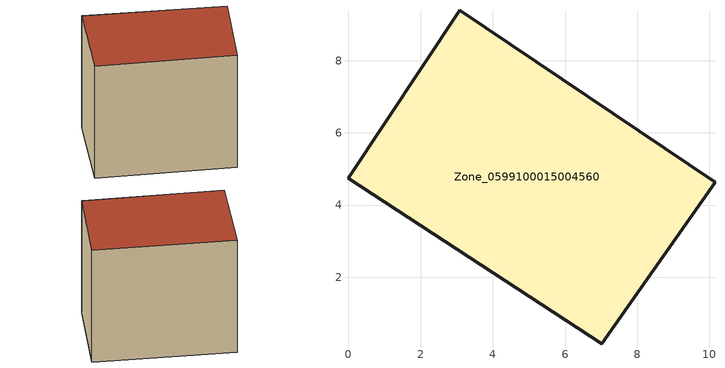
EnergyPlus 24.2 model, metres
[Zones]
Zone_0599100015004560
 floor ground (C_G): 10.16,4.63 7.02,0.16 0,4.74 3.08,9.39 z0.76
 wall outside (C_F): 7.02,0.16 10.16,4.63 3.08,9.39 0,4.74 7.02,0.16 z0.76:8.4
 roof outside (C_R): 3.08,9.39 0,4.74 7.02,0.16 10.16,4.63 z8.4
[BUILDING]
Pand.0599100015004560: North Axis=0; Terrain=City; Loads Convergence Tolerance Value=0.04; Temperature Convergence Tolerance Value=0.4; Solar Distribution=FullExterior; Maximum Number of Warmup Days=25; Minimum Number of Warmup Days=1
[Site:Location]
Rotterdam.The.Hague.AP_ZH_NLD Design_Conditions: Latitude=51.96; Longitude=4.45; Time Zone=1; Elevation=-4.5
[SITE:GROUNDTEMPERATURE:BUILDINGSURFACE]
18, 18, 18, 18, 18, 18, 18, 18, 18, 18, 18, 18
[MATERIAL] Thermal Absorptance=0.9; Solar Absorptance=0.7; Visible Absorptance=0.7
Name | Roughness | Thickness | Conductivity | Density | Specific Heat
G.TC.1975-1991 | MediumSmooth | 0.15 | 0.288461 | 540 | 1210
F.TC.1975-1991 | Rough | 0.3 | 0.230769 | 1920 | 840
R.TC.1975-1991 | MediumRough | 0.2 | 0.153846 | 1500 | 1000
[CONSTRUCTION]
C_G: G.TC.1975-1991
C_F: F.TC.1975-1991
C_R: R.TC.1975-1991
[ZONE]
Zone_0599100015004560: Type=1; Multiplier=1; Ceiling Height=Autocalculate; Volume=Autocalculate; Floor Area=autocalculate; Part of Total Floor Area=Yes
[ZONEINFILTRATION:DESIGNFLOWRATE]
Infil_Zone_0599100015004560: Zone or ZoneList or Space or SpaceList=Zone_0599100015004560; Schedule=AlwaysOn; Design Flow Rate Calculation Method=Flow/Area; Flow Rate per Floor Area=0.003; Constant Term Coefficient=1; Temperature Term Coefficient=0; Velocity Term Coefficient=0; Velocity Squared Term Coefficient=0
[HVACTEMPLATE:ZONE:IDEALLOADSAIRSYSTEM]
Zone_0599100015004560: Maximum Heating Supply Air Temperature=50; Minimum Cooling Supply Air Temperature=13; Maximum Heating Supply Air Humidity Ratio=0.0156; Minimum Cooling Supply Air Humidity Ratio=0.0077; Heating Limit=NoLimit; Cooling Limit=NoLimit; Dehumidification Control Type=ConstantSensibleHeatRatio; Cooling Sensible Heat Ratio=0.7; Dehumidification Setpoint=60; Humidification Control Type=None; Humidification Setpoint=30; Outdoor Air Method=None; Outdoor Air Flow Rate per Person=0.00944; Outdoor Air Flow Rate per Zone Floor Area=0; Outdoor Air Flow Rate per Zone=0; Demand Controlled Ventilation Type=None; Outdoor Air Economizer Type=NoEconomizer; Heat Recovery Type=None; Sensible Heat Recovery Effectiveness=0.7; Latent Heat Recovery Effectiveness=0.65
[ZONECONTROL:THERMOSTAT]
ThermostatControl_Zone_0599100015004560: Zone or ZoneList=Zone_0599100015004560; Control Type Schedule=DualSetpointControlType; Control 1=Thermostat_Zone_0599100015004560; Temperature Difference Between Cutout And Setpoint=0
[THERMOSTATSETPOINT:DUALSETPOINT]
Thermostat_Zone_0599100015004560: Heating Setpoint Temperature Schedule=HeatingSetpoint_Zone_0599100015004560; Cooling Setpoint Temperature Schedule=CoolingSetpoint_Zone_0599100015004560
[SCHEDULE:COMPACT]
HeatingSetpoint_Zone_0599100015004560: Through: 12/31, For: AllDays, Until: 24:00, 21
CoolingSetpoint_Zone_0599100015004560: Through: 12/31, For: AllDays, Until: 24:00, 24
DualSetpointControlType: Through: 12/31, For: AllDays, Until: 24:00, 4
AlwaysOn: Through: 12/31, For: AllDays, Until: 24:00, 1
